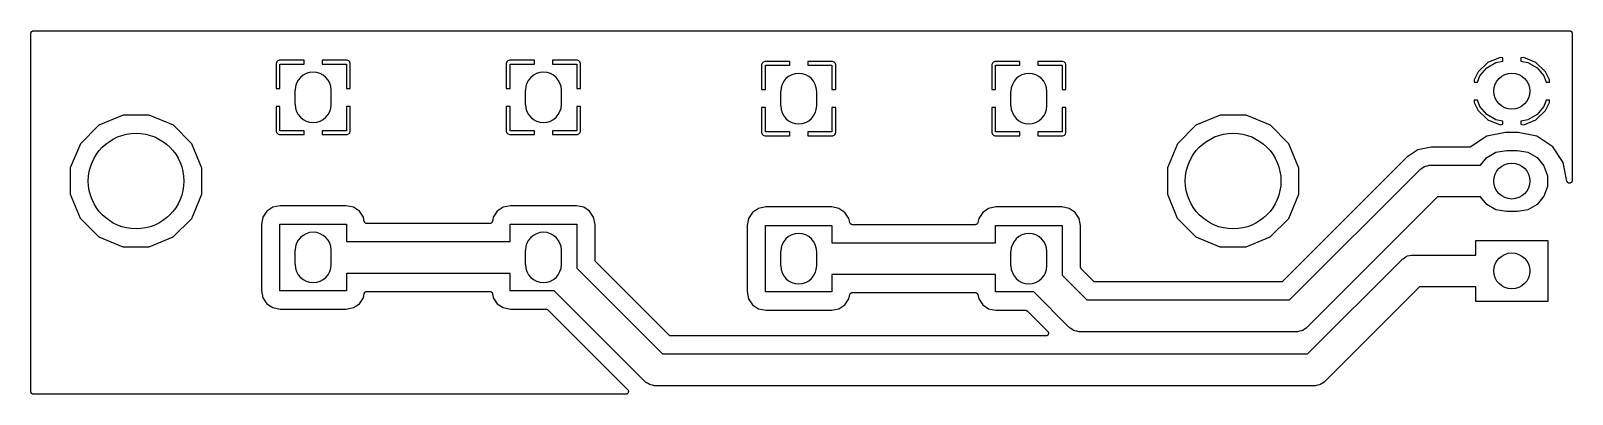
# Model space of a CAD drawing. Extents: x 140.3 to 183.8, y -108.1 to -97.9.
import ezdxf

# ---------------------------------------------------------------- set-up
doc = ezdxf.new("R2010")
doc.units = 0
doc.header["$MEASUREMENT"] = 0
doc.layers.add('BLACK', color=7, linetype='CONTINUOUS')

msp = doc.modelspace()

# ---------------------------------------------------------------- linework, layer by layer
at = {"layer": 'Black'}
for p, q in [((140.283, -97.94), (140.284, -97.9335)), ((140.283, -108.054), (140.283, -97.94)), ((140.284, -97.927), (140.286, -97.9208)), ((140.284, -97.9335), (140.284, -97.927)), ((140.286, -97.9208), (140.288, -97.9143)), ((140.288, -97.9143), (140.291, -97.9087)), ((140.291, -97.9087), (140.293, -97.9025)), ((140.293, -97.9025), (140.297, -97.8975)), ((140.297, -97.8975), (140.301, -97.8918)), ((140.301, -97.8918), (140.306, -97.8876)), ((140.306, -97.8876), (140.31, -97.8825)), ((140.31, -97.8825), (140.315, -97.8793)), ((140.315, -97.8793), (140.32, -97.875)), ((140.32, -97.875), (140.327, -97.8728)), ((140.327, -97.8728), (140.332, -97.8695)), ((140.332, -97.8695), (140.339, -97.8684)), ((140.339, -97.8684), (140.345, -97.8661)), ((140.345, -97.8661), (140.352, -97.8661)), ((140.352, -97.8661), (140.358, -97.865)), ((140.358, -97.865), (183.746, -97.865)), ((183.746, -97.865), (183.752, -97.8661)), ((183.752, -97.8661), (183.759, -97.8661)), ((183.759, -97.8661), (183.765, -97.8684)), ((183.765, -97.8684), (183.772, -97.8695)), ((183.772, -97.8695), (183.777, -97.8728)), ((183.777, -97.8728), (183.784, -97.875)), ((183.784, -97.875), (183.789, -97.8793)), ((183.789, -97.8793), (183.794, -97.8825)), ((183.794, -97.8825), (183.798, -97.8876)), ((183.798, -97.8876), (183.803, -97.8918)), ((183.803, -97.8918), (183.807, -97.8975)), ((183.807, -97.8975), (183.811, -97.9025)), ((183.811, -97.9025), (183.813, -97.9087)), ((183.813, -97.9087), (183.816, -97.9143)), ((183.816, -97.9143), (183.818, -97.9208)), ((183.818, -97.9208), (183.82, -97.927)), ((183.82, -97.927), (183.82, -97.9335)), ((183.82, -97.9335), (183.821, -97.94)), ((183.821, -97.94), (183.821, -102.096)), ((147.228, -98.7448), (147.212, -98.7845)), ((147.212, -98.7845), (147.212, -99.49)), ((147.259, -98.7144), (147.228, -98.7448)), ((147.299, -98.698), (147.259, -98.7144)), ((148.004, -98.698), (147.299, -98.698)), ((147.32, -99.4918), (147.32, -98.806)), ((147.32, -98.806), (148.006, -98.806)), ((148.006, -98.6998), (148.004, -98.698)), ((148.006, -98.806), (148.006, -98.6998)), ((148.516, -98.698), (148.514, -98.6998)), ((148.514, -98.6998), (148.514, -98.806)), ((148.514, -98.806), (149.2, -98.806)), ((149.221, -98.698), (148.516, -98.698)), ((149.2, -98.806), (149.2, -99.4918)), ((149.261, -98.7144), (149.221, -98.698)), ((149.291, -98.7448), (149.261, -98.7144)), ((149.308, -98.7845), (149.291, -98.7448)), ((149.308, -99.49), (149.308, -98.7845)), ((153.731, -98.7448), (153.714, -98.7845)), ((153.714, -98.7845), (153.714, -99.49)), ((153.761, -98.7144), (153.731, -98.7448)), ((153.801, -98.698), (153.761, -98.7144)), ((154.506, -98.698), (153.801, -98.698)), ((153.822, -99.4918), (153.822, -98.806)), ((153.822, -98.806), (154.508, -98.806)), ((154.508, -98.6998), (154.506, -98.698)), ((154.508, -98.806), (154.508, -98.6998)), ((155.018, -98.698), (155.016, -98.6998)), ((155.016, -98.6998), (155.016, -98.806)), ((155.016, -98.806), (155.702, -98.806)), ((155.723, -98.698), (155.018, -98.698)), ((155.702, -98.806), (155.702, -99.4918)), ((155.763, -98.7144), (155.723, -98.698)), ((155.794, -98.7448), (155.763, -98.7144)), ((155.81, -98.7845), (155.794, -98.7448)), ((155.81, -99.49), (155.81, -98.7845)), ((160.942, -98.7778), (160.925, -98.8175)), ((160.925, -98.8175), (160.925, -99.523)), ((160.972, -98.7475), (160.942, -98.7778)), ((161.012, -98.731), (160.972, -98.7475)), ((161.717, -98.731), (161.012, -98.731)), ((161.719, -98.7328), (161.717, -98.731)), ((161.719, -98.839), (161.719, -98.7328)), ((162.229, -98.731), (162.227, -98.7328)), ((162.227, -98.7328), (162.227, -98.839)), ((162.935, -98.731), (162.229, -98.731)), ((162.974, -98.7475), (162.935, -98.731)), ((163.005, -98.7778), (162.974, -98.7475)), ((163.021, -98.8175), (163.005, -98.7778)), ((163.021, -99.523), (163.021, -98.8175)), ((167.444, -98.7778), (167.428, -98.8175)), ((167.428, -98.8175), (167.428, -99.523)), ((167.475, -98.7475), (167.444, -98.7778)), ((167.514, -98.731), (167.475, -98.7475)), ((168.22, -98.731), (167.514, -98.731)), ((168.222, -98.7328), (168.22, -98.731)), ((168.222, -98.839), (168.222, -98.7328)), ((168.731, -98.731), (168.73, -98.7328)), ((168.73, -98.7328), (168.73, -98.839)), ((169.437, -98.731), (168.731, -98.731)), ((169.477, -98.7475), (169.437, -98.731)), ((169.507, -98.7778), (169.477, -98.7475)), ((169.523, -98.8175), (169.507, -98.7778)), ((169.523, -99.523), (169.523, -98.8175)), ((181.439, -98.7556), (181.166, -99.0208)), ((181.407, -98.9064), (181.666, -98.7565)), ((181.784, -98.6183), (181.439, -98.7556)), ((181.666, -98.7565), (181.864, -98.7216)), ((181.864, -98.6324), (181.784, -98.6183)), ((181.864, -98.7216), (181.864, -98.6324)), ((182.452, -98.6183), (182.372, -98.6324)), ((182.372, -98.6324), (182.372, -98.7216)), ((182.372, -98.7216), (182.57, -98.7565)), ((182.797, -98.7556), (182.452, -98.6183)), ((182.57, -98.7565), (182.829, -98.9064)), ((183.07, -99.0208), (182.797, -98.7556)), ((161.033, -99.5248), (161.033, -98.839)), ((161.033, -98.839), (161.719, -98.839)), ((162.227, -98.839), (162.913, -98.839)), ((162.913, -98.839), (162.913, -99.5248)), ((167.536, -99.5248), (167.536, -98.839)), ((167.536, -98.839), (168.222, -98.839)), ((168.73, -98.839), (169.415, -98.839)), ((169.415, -98.839), (169.415, -99.5248)), ((181.166, -99.0208), (181.051, -99.2467)), ((181.051, -99.2467), (181.053, -99.314)), ((181.149, -99.314), (181.214, -99.1362)), ((181.214, -99.1362), (181.407, -98.9064)), ((182.829, -98.9064), (183.022, -99.1362)), ((183.022, -99.1362), (183.087, -99.314)), ((183.185, -99.2467), (183.07, -99.0208)), ((183.183, -99.314), (183.185, -99.2467)), ((147.212, -99.49), (147.214, -99.4918)), ((147.214, -99.4918), (147.32, -99.4918)), ((147.752, -99.949), (147.752, -99.5426)), ((148.768, -99.949), (148.768, -99.5426)), ((149.2, -99.4918), (149.306, -99.4918)), ((149.306, -99.4918), (149.308, -99.49)), ((153.714, -99.49), (153.716, -99.4918)), ((153.716, -99.4918), (153.822, -99.4918)), ((154.254, -99.949), (154.254, -99.5426)), ((155.27, -99.949), (155.27, -99.5426)), ((155.702, -99.4918), (155.808, -99.4918)), ((155.808, -99.4918), (155.81, -99.49)), ((160.925, -99.523), (160.927, -99.5248)), ((160.927, -99.5248), (161.033, -99.5248)), ((161.465, -99.982), (161.465, -99.5756)), ((162.481, -99.982), (162.481, -99.5756)), ((162.913, -99.5248), (163.019, -99.5248)), ((163.019, -99.5248), (163.021, -99.523)), ((167.428, -99.523), (167.43, -99.5248)), ((167.43, -99.5248), (167.536, -99.5248)), ((167.968, -99.982), (167.968, -99.5756)), ((168.984, -99.982), (168.984, -99.5756)), ((169.415, -99.5248), (169.522, -99.5248)), ((169.522, -99.5248), (169.523, -99.523)), ((181.053, -99.314), (181.149, -99.314)), ((183.087, -99.314), (183.183, -99.314)), ((147.214, -99.9998), (147.212, -100.002)), ((147.212, -100.002), (147.212, -100.707)), ((147.32, -99.9998), (147.214, -99.9998)), ((147.32, -100.686), (147.32, -99.9998)), ((149.2, -99.9998), (149.2, -100.686)), ((149.306, -99.9998), (149.2, -99.9998)), ((149.308, -100.002), (149.306, -99.9998)), ((149.308, -100.707), (149.308, -100.002)), ((153.716, -99.9998), (153.714, -100.002)), ((153.714, -100.002), (153.714, -100.707)), ((153.822, -99.9998), (153.716, -99.9998)), ((153.822, -100.686), (153.822, -99.9998)), ((155.808, -99.9998), (155.702, -99.9998)), ((155.702, -99.9998), (155.702, -100.686)), ((155.81, -100.002), (155.808, -99.9998)), ((155.81, -100.707), (155.81, -100.002)), ((160.927, -100.033), (160.925, -100.035)), ((160.925, -100.035), (160.925, -100.74)), ((161.033, -100.033), (160.927, -100.033)), ((161.033, -100.719), (161.033, -100.033)), ((162.913, -100.033), (162.913, -100.719)), ((163.019, -100.033), (162.913, -100.033)), ((163.021, -100.035), (163.019, -100.033)), ((163.021, -100.74), (163.021, -100.035)), ((167.43, -100.033), (167.428, -100.035)), ((167.428, -100.035), (167.428, -100.74)), ((167.536, -100.033), (167.43, -100.033)), ((167.536, -100.719), (167.536, -100.033)), ((169.415, -100.033), (169.415, -100.719)), ((169.522, -100.033), (169.415, -100.033)), ((169.523, -100.035), (169.522, -100.033)), ((169.523, -100.74), (169.523, -100.035)), ((181.053, -99.822), (181.051, -99.8893)), ((181.051, -99.8893), (181.166, -100.115)), ((181.149, -99.822), (181.053, -99.822)), ((181.214, -99.9998), (181.149, -99.822)), ((181.166, -100.115), (181.439, -100.38)), ((181.407, -100.23), (181.214, -99.9998)), ((182.797, -100.38), (183.07, -100.115)), ((183.022, -99.9998), (182.829, -100.23)), ((183.087, -99.822), (183.022, -99.9998)), ((183.07, -100.115), (183.185, -99.8893)), ((183.183, -99.822), (183.087, -99.822)), ((183.185, -99.8893), (183.183, -99.822)), ((142.205, -100.532), (141.682, -101.054)), ((142.888, -100.25), (142.205, -100.532)), ((143.627, -100.25), (142.888, -100.25)), ((144.31, -100.534), (143.627, -100.25)), ((144.832, -101.057), (144.31, -100.534)), ((173.193, -100.532), (172.67, -101.054)), ((173.876, -100.25), (173.193, -100.532)), ((174.615, -100.25), (173.876, -100.25)), ((175.298, -100.534), (174.615, -100.25)), ((175.82, -101.057), (175.298, -100.534)), ((181.666, -100.38), (181.407, -100.23)), ((181.439, -100.38), (181.784, -100.518)), ((181.864, -100.414), (181.666, -100.38)), ((181.784, -100.518), (181.864, -100.504)), ((181.864, -100.504), (181.864, -100.414)), ((182.57, -100.38), (182.372, -100.414)), ((182.372, -100.414), (182.372, -100.504)), ((182.372, -100.504), (182.452, -100.518)), ((182.452, -100.518), (182.797, -100.38)), ((182.829, -100.23), (182.57, -100.38)), ((147.212, -100.707), (147.228, -100.747)), ((147.228, -100.747), (147.259, -100.777)), ((147.259, -100.777), (147.299, -100.794)), ((147.299, -100.794), (148.004, -100.794)), ((148.006, -100.686), (147.32, -100.686)), ((148.004, -100.794), (148.006, -100.792)), ((148.006, -100.792), (148.006, -100.686)), ((149.2, -100.686), (148.514, -100.686)), ((148.514, -100.686), (148.514, -100.792)), ((148.514, -100.792), (148.516, -100.794)), ((148.516, -100.794), (149.221, -100.794)), ((149.221, -100.794), (149.261, -100.777)), ((149.261, -100.777), (149.291, -100.747)), ((149.291, -100.747), (149.308, -100.707)), ((153.714, -100.707), (153.731, -100.747)), ((153.731, -100.747), (153.761, -100.777)), ((153.761, -100.777), (153.801, -100.794)), ((153.801, -100.794), (154.506, -100.794)), ((154.508, -100.686), (153.822, -100.686)), ((154.506, -100.794), (154.508, -100.792)), ((154.508, -100.792), (154.508, -100.686)), ((155.702, -100.686), (155.016, -100.686)), ((155.016, -100.686), (155.016, -100.792)), ((155.016, -100.792), (155.018, -100.794)), ((155.018, -100.794), (155.723, -100.794)), ((155.723, -100.794), (155.763, -100.777)), ((155.763, -100.777), (155.794, -100.747)), ((155.794, -100.747), (155.81, -100.707)), ((160.925, -100.74), (160.942, -100.78)), ((160.942, -100.78), (160.972, -100.81)), ((160.972, -100.81), (161.012, -100.827)), ((161.012, -100.827), (161.717, -100.827)), ((161.719, -100.719), (161.033, -100.719)), ((161.717, -100.827), (161.719, -100.825)), ((161.719, -100.825), (161.719, -100.719)), ((162.913, -100.719), (162.227, -100.719)), ((162.227, -100.719), (162.227, -100.825)), ((162.227, -100.825), (162.229, -100.827)), ((162.229, -100.827), (162.935, -100.827)), ((162.935, -100.827), (162.974, -100.81)), ((162.974, -100.81), (163.005, -100.78)), ((163.005, -100.78), (163.021, -100.74)), ((167.428, -100.74), (167.444, -100.78)), ((167.444, -100.78), (167.475, -100.81)), ((167.475, -100.81), (167.514, -100.827)), ((167.514, -100.827), (168.22, -100.827)), ((168.222, -100.719), (167.536, -100.719)), ((168.22, -100.827), (168.222, -100.825)), ((168.222, -100.825), (168.222, -100.719)), ((169.415, -100.719), (168.73, -100.719)), ((168.73, -100.719), (168.73, -100.825)), ((168.73, -100.825), (168.731, -100.827)), ((168.731, -100.827), (169.437, -100.827)), ((169.437, -100.827), (169.477, -100.81)), ((169.477, -100.81), (169.507, -100.78)), ((169.507, -100.78), (169.523, -100.74)), ((181.41, -100.842), (180.968, -101.137)), ((181.942, -100.736), (181.41, -100.842)), ((182.294, -100.736), (181.942, -100.736)), ((182.826, -100.842), (182.294, -100.736)), ((183.271, -101.139), (182.826, -100.842)), ((141.682, -101.054), (141.398, -101.737)), ((145.114, -101.74), (144.832, -101.057)), ((172.67, -101.054), (172.386, -101.737)), ((179.149, -101.436), (175.647, -104.938)), ((176.102, -101.74), (175.82, -101.057)), ((179.466, -101.224), (179.149, -101.436)), ((179.839, -101.15), (179.466, -101.224)), ((180.926, -101.15), (179.839, -101.15)), ((180.935, -101.148), (180.926, -101.15)), ((180.944, -101.148), (180.935, -101.148)), ((180.948, -101.146), (180.944, -101.148)), ((180.952, -101.145), (180.948, -101.146)), ((180.96, -101.141), (180.952, -101.145)), ((180.968, -101.137), (180.96, -101.141)), ((181.407, -101.446), (181.666, -101.296)), ((181.666, -101.296), (181.962, -101.244)), ((181.962, -101.244), (182.274, -101.244)), ((182.274, -101.244), (182.57, -101.296)), ((182.57, -101.296), (182.829, -101.446)), ((183.568, -101.584), (183.271, -101.139)), ((141.398, -101.737), (141.398, -102.476)), ((145.114, -102.479), (145.114, -101.74)), ((172.386, -101.737), (172.386, -102.476)), ((175.836, -105.468), (179.514, -101.79)), ((176.102, -102.479), (176.102, -101.74)), ((179.514, -101.79), (179.53, -101.778)), ((179.53, -101.778), (179.543, -101.763)), ((179.543, -101.763), (179.594, -101.734)), ((179.594, -101.734), (179.642, -101.7)), ((179.642, -101.7), (179.661, -101.695)), ((179.661, -101.695), (179.678, -101.685)), ((179.678, -101.685), (179.736, -101.675)), ((179.736, -101.675), (179.793, -101.66)), ((179.793, -101.66), (179.813, -101.661)), ((179.813, -101.661), (179.832, -101.658)), ((179.832, -101.658), (181.229, -101.658)), ((181.229, -101.658), (181.407, -101.446)), ((182.829, -101.446), (183.022, -101.676)), ((183.022, -101.676), (183.125, -101.958)), ((183.672, -102.111), (183.568, -101.584)), ((183.125, -102.258), (183.022, -102.54)), ((183.125, -101.958), (183.125, -102.258)), ((183.675, -102.116), (183.672, -102.111)), ((183.676, -102.122), (183.675, -102.116)), ((183.679, -102.128), (183.676, -102.122)), ((183.682, -102.135), (183.679, -102.128)), ((183.686, -102.14), (183.682, -102.135)), ((183.689, -102.145), (183.686, -102.14)), ((183.694, -102.149), (183.689, -102.145)), ((183.699, -102.155), (183.694, -102.149)), ((183.704, -102.158), (183.699, -102.155)), ((183.708, -102.161), (183.704, -102.158)), ((183.715, -102.164), (183.708, -102.161)), ((183.722, -102.167), (183.715, -102.164)), ((183.728, -102.168), (183.722, -102.167)), ((183.733, -102.17), (183.728, -102.168)), ((183.74, -102.17), (183.733, -102.17)), ((183.748, -102.171), (183.74, -102.17)), ((183.753, -102.17), (183.748, -102.171)), ((183.759, -102.17), (183.753, -102.17)), ((183.766, -102.168), (183.759, -102.17)), ((183.773, -102.166), (183.766, -102.168)), ((183.778, -102.163), (183.773, -102.166)), ((183.784, -102.161), (183.778, -102.163)), ((183.789, -102.157), (183.784, -102.161)), ((183.795, -102.153), (183.789, -102.157)), ((183.799, -102.148), (183.795, -102.153)), ((183.803, -102.145), (183.799, -102.148)), ((183.807, -102.138), (183.803, -102.145)), ((183.812, -102.132), (183.807, -102.138)), ((183.814, -102.127), (183.812, -102.132)), ((183.816, -102.122), (183.814, -102.127)), ((183.818, -102.115), (183.816, -102.122)), ((183.82, -102.108), (183.818, -102.115)), ((183.821, -102.096), (183.82, -102.102)), ((183.82, -102.102), (183.82, -102.108)), ((141.398, -102.476), (141.68, -103.159)), ((144.83, -103.162), (145.114, -102.479)), ((172.386, -102.476), (172.668, -103.159)), ((175.818, -103.162), (176.102, -102.479)), ((180.018, -102.558), (176.34, -106.236)), ((181.229, -102.558), (180.018, -102.558)), ((181.407, -102.77), (181.229, -102.558)), ((183.022, -102.54), (182.829, -102.77)), ((141.68, -103.159), (142.202, -103.682)), ((144.307, -103.684), (144.83, -103.162)), ((146.841, -103.129), (146.801, -103.335)), ((146.954, -102.961), (146.841, -103.129)), ((147.122, -102.849), (146.954, -102.961)), ((147.327, -102.808), (147.122, -102.849)), ((149.192, -102.808), (147.327, -102.808)), ((149.398, -102.849), (149.192, -102.808)), ((149.566, -102.961), (149.398, -102.849)), ((149.678, -103.129), (149.566, -102.961)), ((149.702, -103.249), (149.678, -103.129)), ((153.344, -103.129), (153.32, -103.249)), ((153.456, -102.961), (153.344, -103.129)), ((153.624, -102.849), (153.456, -102.961)), ((153.83, -102.808), (153.624, -102.849)), ((155.695, -102.808), (153.83, -102.808)), ((155.9, -102.849), (155.695, -102.808)), ((156.068, -102.961), (155.9, -102.849)), ((156.181, -103.129), (156.068, -102.961)), ((156.221, -103.335), (156.181, -103.129)), ((160.555, -103.162), (160.514, -103.368)), ((160.667, -102.994), (160.555, -103.162)), ((160.835, -102.882), (160.667, -102.994)), ((161.041, -102.841), (160.835, -102.882)), ((162.906, -102.841), (161.041, -102.841)), ((163.111, -102.882), (162.906, -102.841)), ((163.279, -102.994), (163.111, -102.882)), ((163.392, -103.162), (163.279, -102.994)), ((163.415, -103.282), (163.392, -103.162)), ((167.057, -103.162), (167.034, -103.282)), ((167.17, -102.994), (167.057, -103.162)), ((167.338, -102.882), (167.17, -102.994)), ((167.543, -102.841), (167.338, -102.882)), ((169.408, -102.841), (167.543, -102.841)), ((169.614, -102.882), (169.408, -102.841)), ((169.782, -102.994), (169.614, -102.882)), ((169.894, -103.162), (169.782, -102.994)), ((169.935, -103.368), (169.894, -103.162)), ((172.668, -103.159), (173.19, -103.682)), ((175.295, -103.684), (175.818, -103.162)), ((181.666, -102.92), (181.407, -102.77)), ((181.962, -102.972), (181.666, -102.92)), ((182.274, -102.972), (181.962, -102.972)), ((182.57, -102.92), (182.274, -102.972)), ((182.829, -102.77), (182.57, -102.92)), ((146.801, -103.335), (146.801, -105.199)), ((147.32, -105.207), (147.32, -103.327)), ((147.32, -103.327), (149.2, -103.327)), ((149.2, -103.327), (149.2, -103.817)), ((149.706, -103.26), (149.702, -103.249)), ((149.711, -103.271), (149.706, -103.26)), ((149.711, -103.272), (149.711, -103.271)), ((149.711, -103.273), (149.711, -103.272)), ((149.719, -103.282), (149.711, -103.273)), ((149.727, -103.291), (149.719, -103.282)), ((149.728, -103.292), (149.727, -103.291)), ((149.729, -103.292), (149.728, -103.292)), ((149.739, -103.298), (149.729, -103.292)), ((149.75, -103.304), (149.739, -103.298)), ((149.751, -103.305), (149.75, -103.304)), ((149.763, -103.307), (149.751, -103.305)), ((149.751, -103.305), (149.751, -103.305)), ((149.775, -103.309), (149.763, -103.307)), ((153.247, -103.309), (149.775, -103.309)), ((153.259, -103.307), (153.247, -103.309)), ((153.271, -103.305), (153.259, -103.307)), ((153.272, -103.304), (153.271, -103.305)), ((153.271, -103.305), (153.271, -103.305)), ((153.283, -103.298), (153.272, -103.304)), ((153.293, -103.292), (153.283, -103.298)), ((153.294, -103.292), (153.293, -103.292)), ((153.295, -103.291), (153.294, -103.292)), ((153.303, -103.282), (153.295, -103.291)), ((153.311, -103.273), (153.303, -103.282)), ((153.316, -103.26), (153.311, -103.271)), ((153.311, -103.271), (153.311, -103.272)), ((153.311, -103.272), (153.311, -103.273)), ((153.32, -103.249), (153.316, -103.26)), ((153.822, -103.817), (153.822, -103.327)), ((153.822, -103.327), (155.702, -103.327)), ((155.702, -103.327), (155.702, -104.57)), ((156.221, -104.34), (156.221, -103.335)), ((160.514, -103.368), (160.514, -105.232)), ((161.033, -105.24), (161.033, -103.36)), ((161.033, -103.36), (162.913, -103.36)), ((162.913, -103.36), (162.913, -103.85)), ((163.42, -103.293), (163.415, -103.282)), ((163.424, -103.305), (163.42, -103.293)), ((163.425, -103.305), (163.424, -103.305)), ((163.425, -103.306), (163.425, -103.305)), ((163.433, -103.315), (163.425, -103.306)), ((163.441, -103.324), (163.433, -103.315)), ((163.441, -103.325), (163.441, -103.324)), ((163.442, -103.326), (163.441, -103.325)), ((163.453, -103.331), (163.442, -103.326)), ((163.463, -103.337), (163.453, -103.331)), ((163.464, -103.338), (163.463, -103.337)), ((163.465, -103.338), (163.464, -103.338)), ((163.477, -103.34), (163.465, -103.338)), ((163.489, -103.342), (163.477, -103.34)), ((166.96, -103.342), (163.489, -103.342)), ((166.972, -103.34), (166.96, -103.342)), ((166.984, -103.338), (166.972, -103.34)), ((166.985, -103.338), (166.984, -103.338)), ((166.986, -103.337), (166.985, -103.338)), ((166.996, -103.331), (166.986, -103.337)), ((167.007, -103.326), (166.996, -103.331)), ((167.008, -103.324), (167.007, -103.325)), ((167.007, -103.325), (167.007, -103.326)), ((167.016, -103.315), (167.008, -103.324)), ((167.024, -103.306), (167.016, -103.315)), ((167.025, -103.305), (167.024, -103.305)), ((167.024, -103.305), (167.024, -103.306)), ((167.029, -103.293), (167.025, -103.305)), ((167.034, -103.282), (167.029, -103.293)), ((167.536, -103.85), (167.536, -103.36)), ((167.536, -103.36), (169.415, -103.36)), ((169.415, -103.36), (169.415, -104.771)), ((169.935, -104.541), (169.935, -103.368)), ((142.202, -103.682), (142.885, -103.966)), ((142.885, -103.966), (143.624, -103.966)), ((143.624, -103.966), (144.307, -103.684)), ((149.2, -103.817), (153.822, -103.817)), ((162.913, -103.85), (167.536, -103.85)), ((173.19, -103.682), (173.873, -103.966)), ((173.873, -103.966), (174.612, -103.966)), ((174.612, -103.966), (175.295, -103.684)), ((181.102, -104.198), (181.102, -103.784)), ((181.102, -103.784), (183.134, -103.784)), ((183.134, -103.784), (183.134, -105.512)), ((147.752, -104.47), (147.752, -104.064)), ((148.768, -104.47), (148.768, -104.064)), ((154.254, -104.47), (154.254, -104.064)), ((155.27, -104.47), (155.27, -104.064)), ((156.222, -104.344), (156.221, -104.34)), ((156.222, -104.347), (156.222, -104.344)), ((156.224, -104.356), (156.222, -104.347)), ((156.226, -104.366), (156.224, -104.356)), ((156.228, -104.369), (156.226, -104.366)), ((156.228, -104.372), (156.228, -104.369)), ((156.234, -104.38), (156.228, -104.372)), ((156.239, -104.389), (156.234, -104.38)), ((156.241, -104.391), (156.239, -104.389)), ((156.243, -104.393), (156.241, -104.391)), ((158.312, -106.462), (156.243, -104.393)), ((161.465, -104.503), (161.465, -104.097)), ((162.481, -104.503), (162.481, -104.097)), ((167.968, -104.503), (167.968, -104.097)), ((168.984, -104.503), (168.984, -104.097)), ((176.344, -106.992), (179.006, -104.33)), ((179.006, -104.33), (179.022, -104.318)), ((179.022, -104.318), (179.035, -104.303)), ((179.035, -104.303), (179.086, -104.274)), ((179.086, -104.274), (179.134, -104.24)), ((179.134, -104.24), (179.153, -104.235)), ((179.153, -104.235), (179.17, -104.225)), ((179.17, -104.225), (179.228, -104.215)), ((179.228, -104.215), (179.285, -104.2)), ((179.285, -104.2), (179.305, -104.201)), ((179.305, -104.201), (179.324, -104.198)), ((179.324, -104.198), (181.102, -104.198)), ((153.822, -104.717), (149.2, -104.717)), ((149.2, -104.717), (149.2, -105.207)), ((153.822, -105.207), (153.822, -104.717)), ((155.702, -104.57), (158.124, -106.992)), ((167.536, -104.75), (162.913, -104.75)), ((162.913, -104.75), (162.913, -105.24)), ((167.536, -105.24), (167.536, -104.75)), ((169.415, -104.771), (170.112, -105.468)), ((169.935, -104.544), (169.935, -104.541)), ((169.935, -104.548), (169.935, -104.544)), ((169.938, -104.557), (169.935, -104.548)), ((169.939, -104.567), (169.938, -104.557)), ((169.941, -104.57), (169.939, -104.567)), ((169.942, -104.573), (169.941, -104.57)), ((169.948, -104.581), (169.942, -104.573)), ((169.952, -104.589), (169.948, -104.581)), ((169.955, -104.591), (169.952, -104.589)), ((169.957, -104.594), (169.955, -104.591)), ((170.301, -104.938), (169.957, -104.594)), ((146.801, -105.199), (146.841, -105.405)), ((149.2, -105.207), (147.32, -105.207)), ((149.678, -105.405), (149.702, -105.285)), ((149.702, -105.285), (149.706, -105.274)), ((149.706, -105.274), (149.711, -105.262)), ((149.711, -105.261), (149.719, -105.252)), ((149.711, -105.262), (149.711, -105.261)), ((149.711, -105.262), (149.711, -105.262)), ((149.719, -105.252), (149.727, -105.243)), ((149.727, -105.243), (149.728, -105.242)), ((149.728, -105.242), (149.729, -105.242)), ((149.729, -105.242), (149.739, -105.236)), ((149.739, -105.236), (149.75, -105.23)), ((149.75, -105.23), (149.751, -105.229)), ((149.751, -105.229), (149.763, -105.227)), ((149.751, -105.229), (149.751, -105.229)), ((149.763, -105.227), (149.775, -105.225)), ((149.775, -105.225), (153.247, -105.225)), ((153.247, -105.225), (153.259, -105.227)), ((153.259, -105.227), (153.271, -105.229)), ((153.271, -105.229), (153.271, -105.229)), ((153.271, -105.229), (153.272, -105.23)), ((153.272, -105.23), (153.283, -105.236)), ((153.283, -105.236), (153.293, -105.242)), ((153.293, -105.242), (153.294, -105.242)), ((153.294, -105.242), (153.295, -105.243)), ((153.295, -105.243), (153.303, -105.252)), ((153.303, -105.252), (153.311, -105.261)), ((153.311, -105.261), (153.311, -105.262)), ((153.311, -105.262), (153.311, -105.262)), ((153.311, -105.262), (153.316, -105.274)), ((153.316, -105.274), (153.32, -105.285)), ((153.32, -105.285), (153.344, -105.405)), ((155.066, -105.207), (153.822, -105.207)), ((157.619, -107.76), (155.066, -105.207)), ((160.514, -105.232), (160.555, -105.438)), ((162.913, -105.24), (161.033, -105.24)), ((163.392, -105.438), (163.415, -105.318)), ((163.415, -105.318), (163.42, -105.307)), ((163.42, -105.307), (163.424, -105.296)), ((163.424, -105.296), (163.425, -105.295)), ((163.425, -105.294), (163.433, -105.285)), ((163.425, -105.295), (163.425, -105.294)), ((163.433, -105.285), (163.441, -105.276)), ((163.441, -105.276), (163.441, -105.275)), ((163.441, -105.275), (163.442, -105.275)), ((163.442, -105.275), (163.453, -105.269)), ((163.453, -105.269), (163.463, -105.263)), ((163.463, -105.263), (163.464, -105.262)), ((163.464, -105.262), (163.465, -105.262)), ((163.465, -105.262), (163.477, -105.26)), ((163.477, -105.26), (163.489, -105.258)), ((163.489, -105.258), (166.96, -105.258)), ((166.96, -105.258), (166.972, -105.26)), ((166.972, -105.26), (166.984, -105.262)), ((166.984, -105.262), (166.985, -105.262)), ((166.985, -105.262), (166.986, -105.263)), ((166.986, -105.263), (166.996, -105.269)), ((166.996, -105.269), (167.007, -105.275)), ((167.007, -105.275), (167.007, -105.275)), ((167.007, -105.275), (167.008, -105.276)), ((167.008, -105.276), (167.016, -105.285)), ((167.016, -105.285), (167.024, -105.294)), ((167.024, -105.294), (167.024, -105.295)), ((167.024, -105.295), (167.025, -105.296)), ((167.025, -105.296), (167.029, -105.307)), ((167.029, -105.307), (167.034, -105.318)), ((167.034, -105.318), (167.057, -105.438)), ((168.611, -105.24), (167.536, -105.24)), ((169.608, -106.236), (168.611, -105.24)), ((170.304, -104.94), (170.301, -104.938)), ((170.306, -104.942), (170.304, -104.94)), ((170.314, -104.947), (170.306, -104.942)), ((170.322, -104.953), (170.314, -104.947)), ((170.325, -104.954), (170.322, -104.953)), ((170.328, -104.955), (170.325, -104.954)), ((170.338, -104.957), (170.328, -104.955)), ((170.347, -104.96), (170.338, -104.957)), ((170.351, -104.959), (170.347, -104.96)), ((170.354, -104.96), (170.351, -104.959)), ((175.594, -104.96), (170.354, -104.96)), ((175.597, -104.959), (175.594, -104.96)), ((175.601, -104.96), (175.597, -104.959)), ((175.61, -104.957), (175.601, -104.96)), ((175.62, -104.955), (175.61, -104.957)), ((175.623, -104.954), (175.62, -104.955)), ((175.626, -104.953), (175.623, -104.954)), ((175.634, -104.947), (175.626, -104.953)), ((175.642, -104.942), (175.634, -104.947)), ((175.644, -104.94), (175.642, -104.942)), ((175.647, -104.938), (175.644, -104.94)), ((179.51, -105.098), (176.848, -107.76)), ((181.102, -105.098), (179.51, -105.098)), ((181.102, -105.512), (181.102, -105.098)), ((146.841, -105.405), (146.954, -105.573)), ((146.954, -105.573), (147.122, -105.685)), ((147.122, -105.685), (147.327, -105.726)), ((147.327, -105.726), (149.192, -105.726)), ((149.192, -105.726), (149.398, -105.685)), ((149.398, -105.685), (149.566, -105.573)), ((149.566, -105.573), (149.678, -105.405)), ((153.344, -105.405), (153.456, -105.573)), ((153.456, -105.573), (153.624, -105.685)), ((153.624, -105.685), (153.83, -105.726)), ((153.83, -105.726), (154.836, -105.726)), ((154.836, -105.726), (154.839, -105.727)), ((154.839, -105.727), (154.842, -105.727)), ((154.842, -105.727), (154.852, -105.729)), ((154.852, -105.729), (154.861, -105.731)), ((154.861, -105.731), (154.864, -105.732)), ((154.864, -105.732), (154.867, -105.733)), ((154.867, -105.733), (154.875, -105.739)), ((154.875, -105.739), (154.884, -105.744)), ((154.884, -105.744), (154.886, -105.746)), ((154.886, -105.746), (154.889, -105.748)), ((154.889, -105.748), (157.141, -108.001)), ((160.555, -105.438), (160.667, -105.606)), ((160.667, -105.606), (160.835, -105.718)), ((160.835, -105.718), (161.041, -105.759)), ((161.041, -105.759), (162.906, -105.759)), ((162.906, -105.759), (163.111, -105.718)), ((163.111, -105.718), (163.279, -105.606)), ((163.279, -105.606), (163.392, -105.438)), ((167.057, -105.438), (167.17, -105.606)), ((167.17, -105.606), (167.338, -105.718)), ((167.338, -105.718), (167.543, -105.759)), ((167.543, -105.759), (168.381, -105.759)), ((168.381, -105.759), (168.385, -105.76)), ((168.385, -105.76), (168.388, -105.76)), ((168.388, -105.76), (168.397, -105.762)), ((168.397, -105.762), (168.407, -105.764)), ((168.407, -105.764), (168.41, -105.765)), ((168.41, -105.765), (168.413, -105.766)), ((168.413, -105.766), (168.421, -105.772)), ((168.421, -105.772), (168.43, -105.777)), ((168.43, -105.777), (168.432, -105.779)), ((168.432, -105.779), (168.434, -105.781)), ((168.434, -105.781), (169.009, -106.356)), ((170.112, -105.468), (175.836, -105.468)), ((183.134, -105.512), (181.102, -105.512)), ((158.315, -106.464), (158.312, -106.462)), ((158.317, -106.466), (158.315, -106.464)), ((158.325, -106.471), (158.317, -106.466)), ((158.333, -106.477), (158.325, -106.471)), ((158.337, -106.478), (158.333, -106.477)), ((158.339, -106.479), (158.337, -106.478)), ((158.349, -106.481), (158.339, -106.479)), ((158.359, -106.484), (158.349, -106.481)), ((158.362, -106.483), (158.359, -106.484)), ((158.365, -106.484), (158.362, -106.483)), ((168.956, -106.484), (158.365, -106.484)), ((168.966, -106.482), (168.956, -106.484)), ((168.976, -106.481), (168.966, -106.482)), ((168.979, -106.48), (168.976, -106.481)), ((168.982, -106.479), (168.979, -106.48)), ((168.99, -106.475), (168.982, -106.479)), ((168.999, -106.47), (168.99, -106.475)), ((169.001, -106.468), (168.999, -106.47)), ((169.004, -106.466), (169.001, -106.468)), ((169.011, -106.459), (169.004, -106.466)), ((169.009, -106.356), (169.015, -106.364)), ((169.018, -106.452), (169.011, -106.459)), ((169.015, -106.364), (169.021, -106.371)), ((169.019, -106.449), (169.018, -106.452)), ((169.021, -106.447), (169.019, -106.449)), ((169.021, -106.371), (169.022, -106.375)), ((169.024, -106.437), (169.021, -106.447)), ((169.022, -106.375), (169.024, -106.377)), ((169.024, -106.377), (169.027, -106.387)), ((169.029, -106.428), (169.024, -106.437)), ((169.027, -106.387), (169.03, -106.396)), ((169.03, -106.422), (169.029, -106.425)), ((169.029, -106.425), (169.029, -106.428)), ((169.03, -106.396), (169.03, -106.399)), ((169.03, -106.399), (169.031, -106.402)), ((169.031, -106.402), (169.03, -106.412)), ((169.03, -106.412), (169.03, -106.422)), ((169.624, -106.248), (169.608, -106.236)), ((169.637, -106.263), (169.624, -106.248)), ((169.688, -106.292), (169.637, -106.263)), ((169.736, -106.326), (169.688, -106.292)), ((169.755, -106.331), (169.736, -106.326)), ((169.772, -106.341), (169.755, -106.331)), ((169.83, -106.351), (169.772, -106.341)), ((169.887, -106.366), (169.83, -106.351)), ((169.906, -106.365), (169.887, -106.366)), ((169.926, -106.368), (169.906, -106.365)), ((176.022, -106.368), (169.926, -106.368)), ((176.041, -106.365), (176.022, -106.368)), ((176.061, -106.366), (176.041, -106.365)), ((176.118, -106.351), (176.061, -106.366)), ((176.176, -106.341), (176.118, -106.351)), ((176.193, -106.331), (176.176, -106.341)), ((176.212, -106.326), (176.193, -106.331)), ((176.26, -106.292), (176.212, -106.326)), ((176.311, -106.263), (176.26, -106.292)), ((176.324, -106.248), (176.311, -106.263)), ((176.34, -106.236), (176.324, -106.248)), ((158.124, -106.992), (176.344, -106.992)), ((157.635, -107.772), (157.619, -107.76)), ((157.648, -107.787), (157.635, -107.772)), ((157.699, -107.816), (157.648, -107.787)), ((157.747, -107.85), (157.699, -107.816)), ((157.766, -107.855), (157.747, -107.85)), ((157.783, -107.865), (157.766, -107.855)), ((157.841, -107.875), (157.783, -107.865)), ((157.898, -107.89), (157.841, -107.875)), ((157.918, -107.889), (157.898, -107.89)), ((157.937, -107.892), (157.918, -107.889)), ((176.53, -107.892), (157.937, -107.892)), ((176.549, -107.889), (176.53, -107.892)), ((176.569, -107.89), (176.549, -107.889)), ((176.626, -107.875), (176.569, -107.89)), ((176.684, -107.865), (176.626, -107.875)), ((176.701, -107.855), (176.684, -107.865)), ((176.72, -107.85), (176.701, -107.855)), ((176.768, -107.816), (176.72, -107.85)), ((176.819, -107.787), (176.768, -107.816)), ((176.832, -107.772), (176.819, -107.787)), ((176.848, -107.76), (176.832, -107.772)), ((140.284, -108.06), (140.283, -108.054)), ((140.284, -108.067), (140.284, -108.06)), ((140.286, -108.073), (140.284, -108.067)), ((140.288, -108.08), (140.286, -108.073)), ((140.291, -108.085), (140.288, -108.08)), ((140.293, -108.091), (140.291, -108.085)), ((140.297, -108.097), (140.293, -108.091)), ((140.301, -108.102), (140.297, -108.097)), ((140.306, -108.106), (140.301, -108.102)), ((140.31, -108.111), (140.306, -108.106)), ((140.315, -108.115), (140.31, -108.111)), ((140.32, -108.119), (140.315, -108.115)), ((140.327, -108.121), (140.32, -108.119)), ((140.332, -108.124), (140.327, -108.121)), ((140.339, -108.126), (140.332, -108.124)), ((140.345, -108.128), (140.339, -108.126)), ((140.352, -108.128), (140.345, -108.128)), ((140.358, -108.129), (140.352, -108.128)), ((157.088, -108.129), (140.358, -108.129)), ((157.098, -108.127), (157.088, -108.129)), ((157.108, -108.126), (157.098, -108.127)), ((157.111, -108.125), (157.108, -108.126)), ((157.114, -108.124), (157.111, -108.125)), ((157.122, -108.12), (157.114, -108.124)), ((157.131, -108.115), (157.122, -108.12)), ((157.134, -108.113), (157.131, -108.115)), ((157.137, -108.111), (157.134, -108.113)), ((157.143, -108.104), (157.137, -108.111)), ((157.141, -108.001), (157.147, -108.009)), ((157.15, -108.097), (157.143, -108.104)), ((157.147, -108.009), (157.153, -108.016)), ((157.151, -108.094), (157.15, -108.097)), ((157.153, -108.091), (157.151, -108.094)), ((157.153, -108.016), (157.154, -108.02)), ((157.157, -108.082), (157.153, -108.091)), ((157.154, -108.02), (157.156, -108.022)), ((157.156, -108.022), (157.159, -108.032)), ((157.161, -108.073), (157.157, -108.082)), ((157.159, -108.032), (157.162, -108.041)), ((157.162, -108.067), (157.161, -108.07)), ((157.161, -108.07), (157.161, -108.073)), ((157.162, -108.041), (157.162, -108.044)), ((157.162, -108.044), (157.163, -108.047)), ((157.163, -108.047), (157.162, -108.057)), ((157.162, -108.057), (157.162, -108.067))]:
    msp.add_line(p, q, dxfattribs=at)
for centre, radius in [((182.118, -99.568), 0.508), ((143.256, -102.108), 1.35), ((174.244, -102.108), 1.35), ((182.118, -102.108), 0.508), ((182.118, -104.648), 0.508)]:
    msp.add_circle(centre, radius, dxfattribs=at)
for centre, start, end in [((148.26, -99.5426), 360, 540), ((154.762, -99.5426), 360, 540), ((161.973, -99.5756), 360, 540), ((168.476, -99.5756), 360, 540), ((148.26, -99.949), 180, 360), ((154.762, -99.949), 180, 360), ((161.973, -99.982), 180, 360), ((168.476, -99.982), 180, 360), ((148.26, -104.064), 360, 540), ((154.762, -104.064), 360, 540), ((161.973, -104.097), 360, 540), ((168.476, -104.097), 360, 540), ((148.26, -104.47), 180, 360), ((154.762, -104.47), 180, 360), ((161.973, -104.503), 180, 360), ((168.476, -104.503), 180, 360)]:
    msp.add_arc(centre, 0.508, start, end, dxfattribs=at)

doc.saveas('drawing.dxf')
